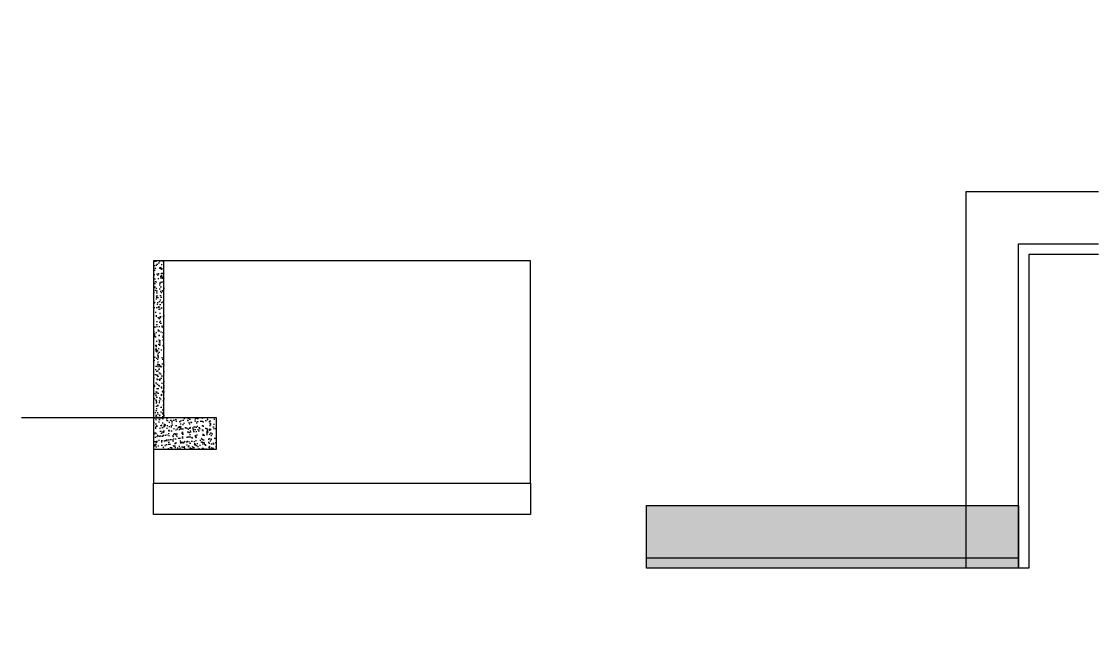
# Paper-space layout 'mur-soutenement-escalier' of a CAD drawing. Header units: centimetres. Extents: x -78 to 334, y 2 to 239.
# The model-space entities are those that its viewports show. They can reach past a viewport. Long polylines and large blocks are cut down to what shows.
import ezdxf

# ---------------------------------------------------------------- set-up
doc = ezdxf.new("R2010")
doc.units = ezdxf.units.CM
for name, color, linetype in [('HACHURES', 18, 'Continuous'), ('Mur de soutenement', 1, 'Continuous'), ('Mur de soutenement-ajout-escalier', 244, 'Continuous'), ('Mur de soutenement-fondations', 242, 'Continuous'), ('sol-naturel', 62, 'Continuous'), ('VIEWPORT', 7, 'Continuous')]:
    doc.layers.add(name, color=color, linetype=linetype)
doc.layers.get('VIEWPORT').off()

msp = doc.modelspace()

# ---------------------------------------------------------------- hatches: boundary and pattern name
at = {"layer": 'HACHURES'}
h = msp.add_hatch(dxfattribs=at)
h.set_pattern_fill('AR-CONC', color=256)
h.paths.add_polyline_path([(32680, -23223), (32680, -26223), (32880, -26223), (32880, -23223)])
h.paths.add_polyline_path([(32680, -26223), (32680, -26823), (33880, -26823), (33880, -26223)])
h = msp.add_hatch(dxfattribs=at)
h.set_pattern_fill('AR-CONC', color=256)
h.paths.add_polyline_path([(48486, -28073), (48486, -26873), (55586, -26873), (55586, -28073)])

# ---------------------------------------------------------------- linework, layer by layer
at = {"layer": 'Mur de soutenement'}
for points in [[(55586, -22073), (55586, -21873), (77586, -21873), (77586, -22073)], [(55786, -22073), (55786, -28073), (55586, -28073), (55586, -21873), (55786, -21873)], [(77386, -22073), (55786, -22073)]]:
    msp.add_lwpolyline(points, dxfattribs=at)
at = {"layer": 'Mur de soutenement-ajout-escalier'}
for points in [[(39880, -27473), (39880, -23223), (32680, -23223), (32680, -27473)], [(48486, -28073), (48486, -26873), (55586, -26873), (55586, -28073)], [(55586, -28073), (48486, -28073), (48486, -27873), (55586, -27873)]]:
    msp.add_lwpolyline(points, close=True, dxfattribs=at)
for points in [[(32680, -23223), (32680, -26223), (32880, -26223), (32880, -23223), (32680, -23223)], [(32680, -26223), (32680, -26823), (33880, -26823), (33880, -26223), (32680, -26223), (32680, -26823)], [(39880, -27473), (39880, -28073), (32680, -28073), (32680, -27473), (39880, -27473)]]:
    msp.add_lwpolyline(points, dxfattribs=at)
at = {"layer": 'Mur de soutenement-fondations'}
msp.add_lwpolyline([(55586, -28073), (54586, -28073), (54586, -20873), (78586, -20873), (78586, -25873), (77586, -25873)], dxfattribs=at)
at = {"layer": 'sol-naturel'}
msp.add_line((32680, -26223), (28680, -26223), dxfattribs=at)

psp = doc.layouts.new('mur-soutenement-escalier')

# ---------------------------------------------------------------- viewports
at = {"layer": 'VIEWPORT', "view_target_point": (16313.45, 2053.84)}
psp.add_viewport(center=(30.48, 120.25), size=(216.39, 237.005), view_center_point=(19255.76, -26625.82), view_height=11850.23, dxfattribs=at)
psp.add_viewport(center=(236.15, 120.25), size=(194.94, 237.005), view_center_point=(35928.19, -25599.67), view_height=11850.23, status=3, dxfattribs=at)

doc.saveas('drawing.dxf')
